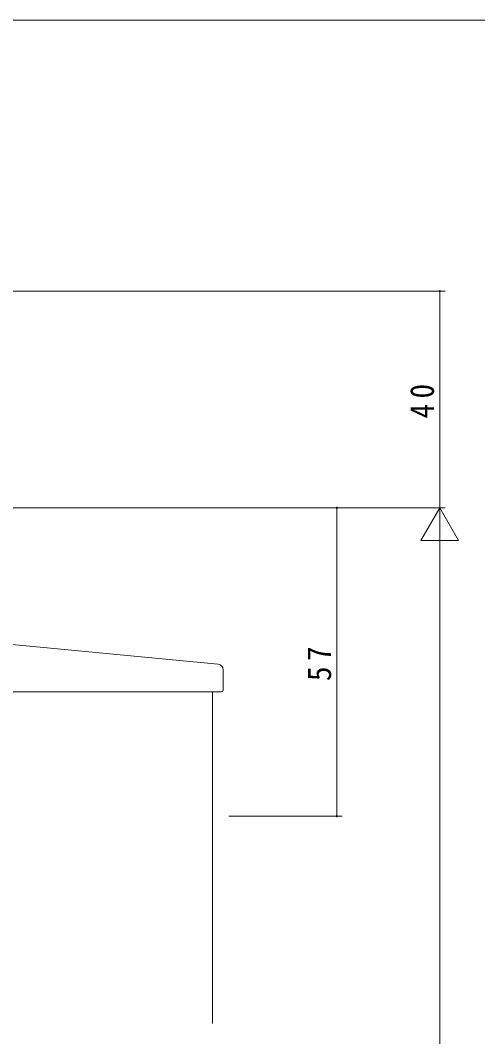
# Model space of a CAD drawing. Units: millimetres on the paper. Extents: x -397 to 397, y -282 to 282.
# Drawn here: x -269.5 to -185, y 91.6 to 279.3 of the extents above; entities that cross this region are included whole.
import ezdxf

# ---------------------------------------------------------------- set-up
doc = ezdxf.new("R2010")
doc.units = ezdxf.units.MM
for name, color, linetype, lineweight in [('0-1_YKK_ZWAK', 7, 'Continuous', 18), ('0-3_YKK_D', 6, 'Continuous', 18), ('0-5_YKK_12', 2, 'Continuous', 18), ('0-6_YKK_13', 4, 'Continuous', 18)]:
    doc.layers.add(name, color=color, linetype=linetype, lineweight=lineweight)
doc.styles.add('ＭＳ ゴシック', font='')
doc.styles.get('ＭＳ ゴシック').set_extended_font_data('MS Gothic')

msp = doc.modelspace()

# ---------------------------------------------------------------- linework, layer by layer
at = {"layer": '0-1_YKK_ZWAK'}
msp.add_line((376.092, 279.312), (-393.908, 279.312), dxfattribs=at)
at = {"layer": '0-3_YKK_D'}
for p, q in [((-277.72, 229.312), (-191.023, 229.312)), ((-192.023, 189.312), (-192.023, 229.312)), ((-277.72, 189.312), (-191.023, 189.312)), ((-258.72, 189.312), (-191.023, 189.312)), ((-231.02, 189.312), (-210.023, 189.312)), ((-211.023, 132.312), (-211.023, 189.312)), ((-192.023, 189.312), (-195.523, 183.25)), ((-192.023, 189.312), (-192.023, 177.188)), ((-192.023, 189.312), (-188.523, 183.25)), ((-195.523, 183.25), (-188.523, 183.25)), ((-192.023, 182.312), (-192.023, -153.688)), ((-231.02, 132.312), (-210.023, 132.312))]:
    msp.add_line(p, q, dxfattribs=at)
for centre, start, end in [((-192.023, 229.312), 90, 270), ((-192.023, 229.312), 270, 90), ((-211.023, 189.312), 90, 270), ((-211.023, 189.312), 270, 90), ((-211.023, 132.312), 90, 270), ((-211.023, 132.312), 270, 90)]:
    msp.add_arc(centre, 0.106, start, end, dxfattribs=at)
at = {"layer": '0-5_YKK_12'}
msp.add_line((-234.02, 155.312), (-234.02, 94.062), dxfattribs=at)
at = {"layer": '0-6_YKK_13'}
for p, q in [((-234.936, 160.567), (-284.395, 165.332)), ((-232.936, 160.392), (-234.936, 160.567)), ((-232.023, 155.612), (-232.023, 159.396)), ((-288.52, 155.312), (-235.023, 155.312)), ((-232.323, 155.312), (-235.023, 155.312))]:
    msp.add_line(p, q, dxfattribs=at)
for centre, radius, start, end in [((-233.023, 159.396), 1, 0, 85), ((-232.323, 155.612), 0.3, 270, 0)]:
    msp.add_arc(centre, radius, start, end, dxfattribs=at)

# ---------------------------------------------------------------- texts
at = {"layer": '0-3_YKK_D', "color": 7, "char_height": 4.399, "attachment_point": 7, "rotation": 90, "style": 'ＭＳ ゴシック'}
for s, insert in [('\\T1.37;\\W0.9;40', (-193.023, 205.792)), ('\\T1.37;\\W0.9;57', (-212.023, 157.292))]:
    msp.add_mtext(s, dxfattribs=dict(at, insert=insert))

doc.saveas('drawing.dxf')
